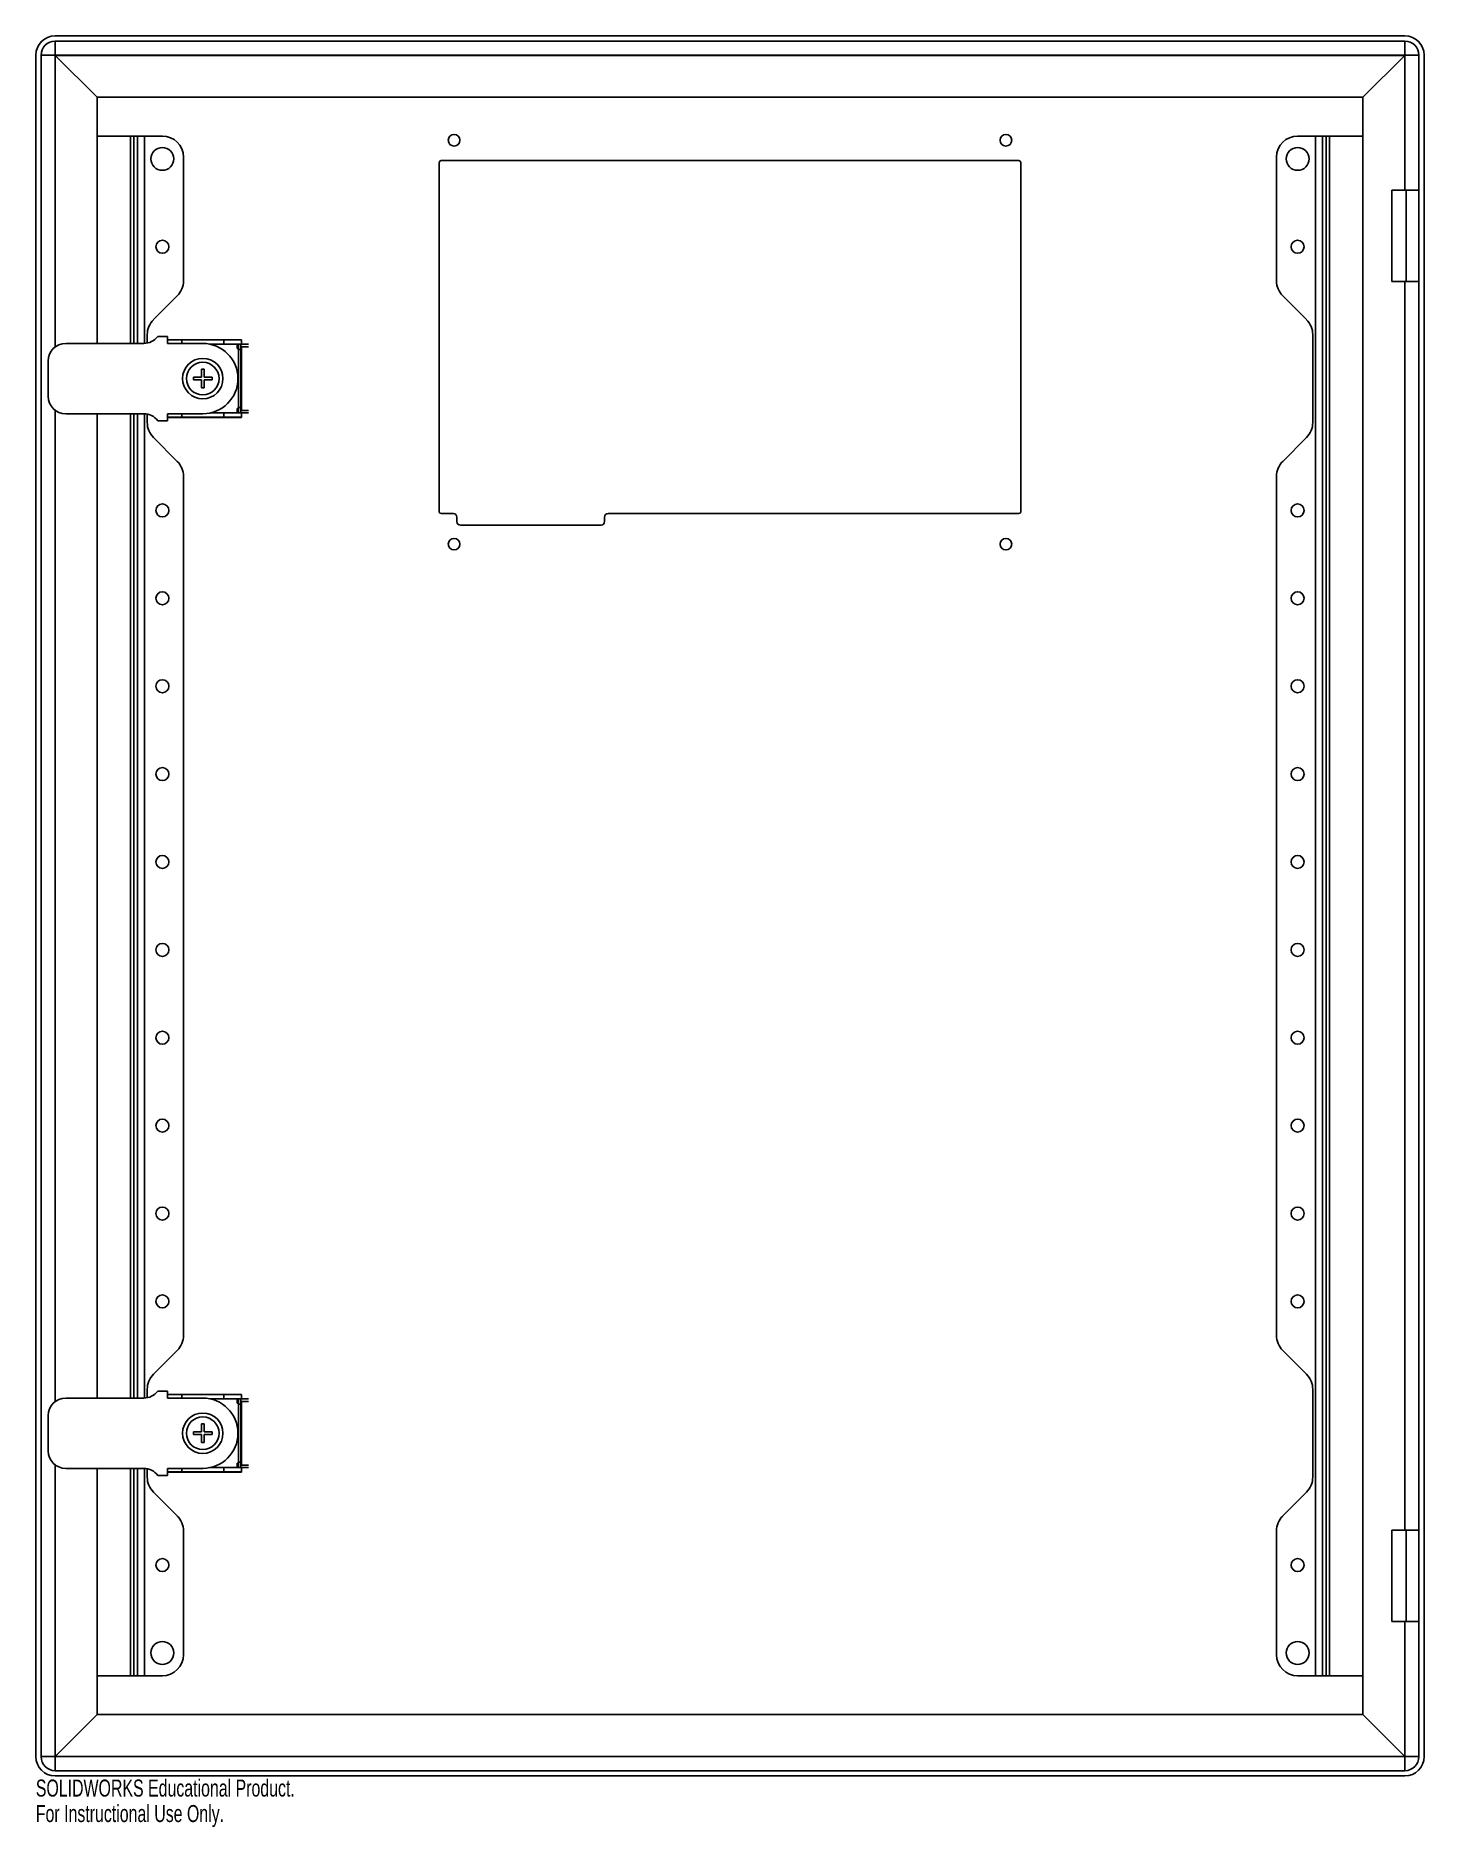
# Model space of a CAD drawing. Header units: millimetres. Extents: x -198 to 198, y -512 to -2.
import ezdxf

# ---------------------------------------------------------------- set-up
doc = ezdxf.new("R2010")
doc.units = ezdxf.units.MM
doc.styles.add('SLDTEXTSTYLE0', font='TXT', dxfattribs={"width": 0.7})

msp = doc.modelspace()

# ---------------------------------------------------------------- linework, layer by layer
at = {"color": 7, "linetype": 'Continuous', "lineweight": 25}
for p, q in [((192, -2.5), (-192, -2.5)), ((192, -4), (-192, -4)), ((-192, -4), (-192, -91)), ((192, -4), (192, -46.4)), ((-197.5, -492), (-197.5, -8)), ((-196, -492), (-196, -8)), ((196, -8), (-196, -8)), ((-191.95, -8.05), (-180.05, -19.95)), ((-191.95, -90.96), (-191.95, -8.05)), ((191.95, -8.05), (-191.95, -8.05)), ((180.05, -19.95), (191.95, -8.05)), ((191.95, -46.4), (191.95, -8.05)), ((196, -492), (196, -8)), ((197.5, -492), (197.5, -8)), ((-180.05, -90), (-180.05, -19.95)), ((180.05, -19.95), (-180.05, -19.95)), ((180.05, -480.05), (180.05, -19.95)), ((-161.5, -31), (-180.05, -31)), ((180.05, -31), (161.5, -31)), ((166.6, -469), (166.6, -31)), ((168.59, -469), (168.59, -31)), ((169.61, -469), (169.61, -31)), ((170.61, -469), (170.61, -31)), ((-155.5, -72.21), (-155.5, -37)), ((-82.7, -137.9), (-82.7, -38.5)), ((-82.2, -38), (82.2, -38)), ((82.7, -38.5), (82.7, -137.9)), ((155.5, -72.21), (155.5, -37)), ((188.25, -46.4), (188.25, -72.4)), ((196, -46.4), (188.25, -46.4)), ((192.4, -72.4), (192.4, -46.4)), ((196, -72.4), (188.25, -72.4)), ((191.95, -427.6), (191.95, -72.4)), ((-164.04, -83.24), (-157.26, -76.46)), ((157.26, -76.46), (164.04, -83.24)), ((-189, -90), (-166.8, -90)), ((-165.8, -89.9), (-165.8, -87.49)), ((-162.8, -88), (-160, -88)), ((-160, -88), (-160, -90)), ((-160, -88.95), (-138.95, -88.95)), ((-139, -89), (-160, -89)), ((-160, -90), (-150, -90)), ((-156, -90), (-156, -89)), ((-147.78, -90.25), (-136.96, -90.25)), ((-144, -90.25), (-144, -89)), ((-140.25, -91.45), (-140.25, -90.25)), ((-139.85, -90.95), (-140.25, -90.95)), ((-139.85, -91.45), (-140.25, -91.45)), ((-139.85, -109.75), (-139.85, -90.25)), ((-139.15, -109.75), (-139.15, -90.25)), ((-136.96, -90.95), (-139.15, -90.95)), ((-139, -90.25), (-139, -89)), ((-139, -109.05), (-139, -90.95)), ((-138.95, -88.95), (-138.95, -90.25)), ((-138.95, -90.95), (-138.95, -109.05)), ((165.8, -87.49), (165.8, -112.51)), ((-194, -105), (-194, -95)), ((-139.85, -91.75), (-139.15, -91.75)), ((-139.15, -94), (-139, -94)), ((-152.65, -100.4), (-152.65, -99.6)), ((-152.65, -99.6), (-150.4, -99.6)), ((-150.4, -100.4), (-152.65, -100.4)), ((-150.4, -97.35), (-149.6, -97.35)), ((-150.4, -99.6), (-150.4, -97.35)), ((-150.4, -102.65), (-150.4, -100.4)), ((-149.6, -97.35), (-149.6, -99.6)), ((-149.6, -99.6), (-147.35, -99.6)), ((-149.6, -100.4), (-149.6, -102.65)), ((-147.35, -100.4), (-149.6, -100.4)), ((-147.35, -99.6), (-147.35, -100.4)), ((-150.4, -102.65), (-149.6, -102.65)), ((-139.15, -106), (-139, -106)), ((-191.95, -390.96), (-191.95, -109.04)), ((-166.8, -110), (-189, -110)), ((-180.05, -390), (-180.05, -110)), ((-165.8, -112.51), (-165.8, -110.1)), ((-160, -112), (-162.8, -112)), ((-150, -110), (-160, -110)), ((-160, -110), (-160, -112)), ((-139, -111), (-160, -111)), ((-138.95, -111.05), (-160, -111.05)), ((-156, -111), (-156, -110)), ((-147.78, -109.75), (-136.96, -109.75)), ((-144, -111), (-144, -109.75)), ((-140.25, -109.75), (-140.25, -108.55)), ((-139.85, -108.55), (-140.25, -108.55)), ((-139.85, -109.05), (-140.25, -109.05)), ((-139.85, -108.25), (-139.15, -108.25)), ((-136.96, -109.05), (-139.15, -109.05)), ((-139, -111), (-139, -109.75)), ((-138.95, -109.75), (-138.95, -111.05)), ((-157.26, -123.54), (-164.04, -116.76)), ((164.04, -116.76), (157.26, -123.54)), ((-155.5, -372.21), (-155.5, -127.79)), ((155.5, -372.21), (155.5, -127.79)), ((-78.7, -138.4), (-82.2, -138.4)), ((-77.7, -140.7), (-77.7, -139.4)), ((-36.7, -141.7), (-76.7, -141.7)), ((-35.7, -139.4), (-35.7, -140.7)), ((82.2, -138.4), (-34.7, -138.4)), ((-164.04, -383.24), (-157.26, -376.46)), ((157.26, -376.46), (164.04, -383.24)), ((-189, -390), (-166.8, -390)), ((-165.8, -389.9), (-165.8, -387.49)), ((-162.8, -388), (-160, -388)), ((-160, -388), (-160, -390)), ((-160, -388.95), (-138.95, -388.95)), ((-139, -389), (-160, -389)), ((-160, -390), (-150, -390)), ((-156, -390), (-156, -389)), ((-147.78, -390.25), (-136.96, -390.25)), ((-144, -390.25), (-144, -389)), ((-140.25, -391.45), (-140.25, -390.25)), ((-139.85, -390.95), (-140.25, -390.95)), ((-139.85, -391.45), (-140.25, -391.45)), ((-139.85, -409.75), (-139.85, -390.25)), ((-139.85, -391.75), (-139.15, -391.75)), ((-139.15, -409.75), (-139.15, -390.25)), ((-136.96, -390.95), (-139.15, -390.95)), ((-139, -390.25), (-139, -389)), ((-139, -409.05), (-139, -390.95)), ((-138.95, -388.95), (-138.95, -390.25)), ((-138.95, -390.95), (-138.95, -409.05)), ((165.8, -387.49), (165.8, -412.51)), ((-194, -405), (-194, -395)), ((-150.4, -397.35), (-149.6, -397.35)), ((-150.4, -399.6), (-150.4, -397.35)), ((-149.6, -397.35), (-149.6, -399.6)), ((-139.15, -394), (-139, -394)), ((-152.65, -400.4), (-152.65, -399.6)), ((-152.65, -399.6), (-150.4, -399.6)), ((-150.4, -400.4), (-152.65, -400.4)), ((-150.4, -402.65), (-150.4, -400.4)), ((-149.6, -399.6), (-147.35, -399.6)), ((-147.35, -400.4), (-149.6, -400.4)), ((-149.6, -400.4), (-149.6, -402.65)), ((-147.35, -399.6), (-147.35, -400.4)), ((-150.4, -402.65), (-149.6, -402.65)), ((-139.15, -406), (-139, -406)), ((-192, -409), (-192, -496)), ((-191.95, -491.95), (-191.95, -409.04)), ((-166.8, -410), (-189, -410)), ((-180.05, -480.05), (-180.05, -410)), ((-165.8, -412.51), (-165.8, -410.1)), ((-160, -412), (-162.8, -412)), ((-150, -410), (-160, -410)), ((-160, -410), (-160, -412)), ((-139, -411), (-160, -411)), ((-138.95, -411.05), (-160, -411.05)), ((-156, -411), (-156, -410)), ((-147.78, -409.75), (-136.96, -409.75)), ((-144, -411), (-144, -409.75)), ((-140.25, -409.75), (-140.25, -408.55)), ((-139.85, -408.55), (-140.25, -408.55)), ((-139.85, -409.05), (-140.25, -409.05)), ((-139.85, -408.25), (-139.15, -408.25)), ((-136.96, -409.05), (-139.15, -409.05)), ((-139, -411), (-139, -409.75)), ((-138.95, -409.75), (-138.95, -411.05)), ((-157.26, -423.54), (-164.04, -416.76)), ((164.04, -416.76), (157.26, -423.54)), ((-155.5, -463), (-155.5, -427.79)), ((155.5, -463), (155.5, -427.79)), ((188.25, -427.6), (188.25, -453.6)), ((196, -427.6), (188.25, -427.6)), ((192.4, -453.6), (192.4, -427.6)), ((196, -453.6), (188.25, -453.6)), ((191.95, -491.95), (191.95, -453.6)), ((192, -453.6), (192, -496)), ((-161.5, -469), (-180.05, -469)), ((180.05, -469), (161.5, -469)), ((-180.05, -480.05), (-191.95, -491.95)), ((180.05, -480.05), (-180.05, -480.05)), ((191.95, -491.95), (180.05, -480.05)), ((196, -492), (-196, -492)), ((191.95, -491.95), (-191.95, -491.95)), ((192, -496), (-192, -496)), ((192, -497.5), (-192, -497.5))]:
    msp.add_line(p, q, dxfattribs=at)
at = {"color": 8, "linetype": 'Continuous', "lineweight": 25}
for p, q in [((-170.61, -90), (-170.61, -31)), ((-169.61, -90), (-169.61, -31)), ((-168.59, -90), (-168.59, -31)), ((-166.6, -90), (-166.6, -31)), ((192, -72.4), (192, -427.6)), ((-192, -109), (-192, -391)), ((-170.61, -390), (-170.61, -110)), ((-169.61, -390), (-169.61, -110)), ((-168.59, -390), (-168.59, -110)), ((-166.6, -390), (-166.6, -110)), ((-170.61, -469), (-170.61, -410)), ((-169.61, -469), (-169.61, -410)), ((-168.59, -469), (-168.59, -410)), ((-166.6, -469), (-166.6, -410))]:
    msp.add_line(p, q, dxfattribs=at)
at = {"color": 7, "linetype": 'Continuous', "lineweight": 25}
for centre, radius in [((-78.5, -32.2), 1.65), ((78.5, -32.2), 1.65), ((-161.5, -37.5), 3.25), ((161.5, -37.5), 3.25), ((-161.5, -62.5), 1.85), ((161.5, -62.5), 1.85), ((-150, -100), 5.75), ((-150, -100), 4.65), ((-161.5, -137.5), 1.85), ((161.5, -137.5), 1.85), ((-78.5, -147.1), 1.65), ((78.5, -147.1), 1.65), ((-161.5, -162.5), 1.85), ((161.5, -162.5), 1.85), ((-161.5, -187.5), 1.85), ((161.5, -187.5), 1.85), ((-161.5, -212.5), 1.85), ((161.5, -212.5), 1.85), ((-161.5, -237.5), 1.85), ((161.5, -237.5), 1.85), ((-161.5, -262.5), 1.85), ((161.5, -262.5), 1.85), ((-161.5, -287.5), 1.85), ((161.5, -287.5), 1.85), ((-161.5, -312.5), 1.85), ((161.5, -312.5), 1.85), ((-161.5, -337.5), 1.85), ((161.5, -337.5), 1.85), ((-161.5, -362.5), 1.85), ((161.5, -362.5), 1.85), ((-150, -400), 5.75), ((-150, -400), 4.65), ((-161.5, -437.5), 1.85), ((161.5, -437.5), 1.85), ((-161.5, -462.5), 3.25), ((161.5, -462.5), 3.25)]:
    msp.add_circle(centre, radius, dxfattribs=at)
for centre, radius, start, end in [((-192, -8), 5.5, 90, 180), ((-192, -8), 4, 90, 180), ((192, -8), 5.5, 0, 90), ((192, -8), 4, 0, 90), ((-161.5, -37), 6, 0, 90), ((161.5, -37), 6, 90, 180), ((-82.2, -38.5), 0.5, 90, 180), ((82.2, -38.5), 0.5, 0, 90), ((-161.5, -72.21), 6, 315, 360), ((161.5, -72.21), 6, 180, 225), ((-159.8, -87.49), 6, 135, 180), ((159.8, -87.49), 6, 0, 45), ((-189, -95), 5, 90, 180), ((-166.8, -85), 5, 270, 323.1301), ((-150, -100), 10, 270, 90), ((-189, -105), 5, 180, 270), ((-166.8, -115), 5, 36.8699, 90), ((-159.8, -112.51), 6, 180, 225), ((159.8, -112.51), 6, 315, 0), ((-161.5, -127.79), 6, 360, 45), ((161.5, -127.79), 6, 135, 180), ((-82.2, -137.9), 0.5, 180, 270), ((-78.7, -139.4), 1, 360, 90), ((-76.7, -140.7), 1, 180, 270), ((-36.7, -140.7), 1, 270, 0), ((-34.7, -139.4), 1, 90, 180), ((82.2, -137.9), 0.5, 270, 360), ((-161.5, -372.21), 6, 315, 360), ((161.5, -372.21), 6, 180, 225), ((-159.8, -387.49), 6, 135, 180), ((159.8, -387.49), 6, 360, 45), ((-189, -395), 5, 90, 180), ((-166.8, -385), 5, 270, 323.1301), ((-150, -400), 10, 270, 90), ((-189, -405), 5, 180, 270), ((-166.8, -415), 5, 36.8699, 90), ((-159.8, -412.51), 6, 180, 225), ((159.8, -412.51), 6, 315, 0), ((-161.5, -427.79), 6, 360, 45), ((161.5, -427.79), 6, 135, 180), ((-161.5, -463), 6, 270, 0), ((161.5, -463), 6, 180, 270), ((-192, -492), 5.5, 180, 270), ((-192, -492), 4, 180, 270), ((192, -492), 4, 270, 0), ((192, -492), 5.5, 270, 0)]:
    msp.add_arc(centre, radius, start, end, dxfattribs=at)

# ---------------------------------------------------------------- texts
at = {"color": 7, "linetype": 'Continuous', "char_height": 4.8336, "attachment_point": 1, "style": 'SLDTEXTSTYLE0'}
for s, insert in [('SOLIDWORKS Educational Product.', (-197.5, -498.52)), ('For Instructional Use Only.', (-197.5, -505.77))]:
    msp.add_mtext(s, dxfattribs=dict(at, insert=insert))

doc.saveas('drawing.dxf')
